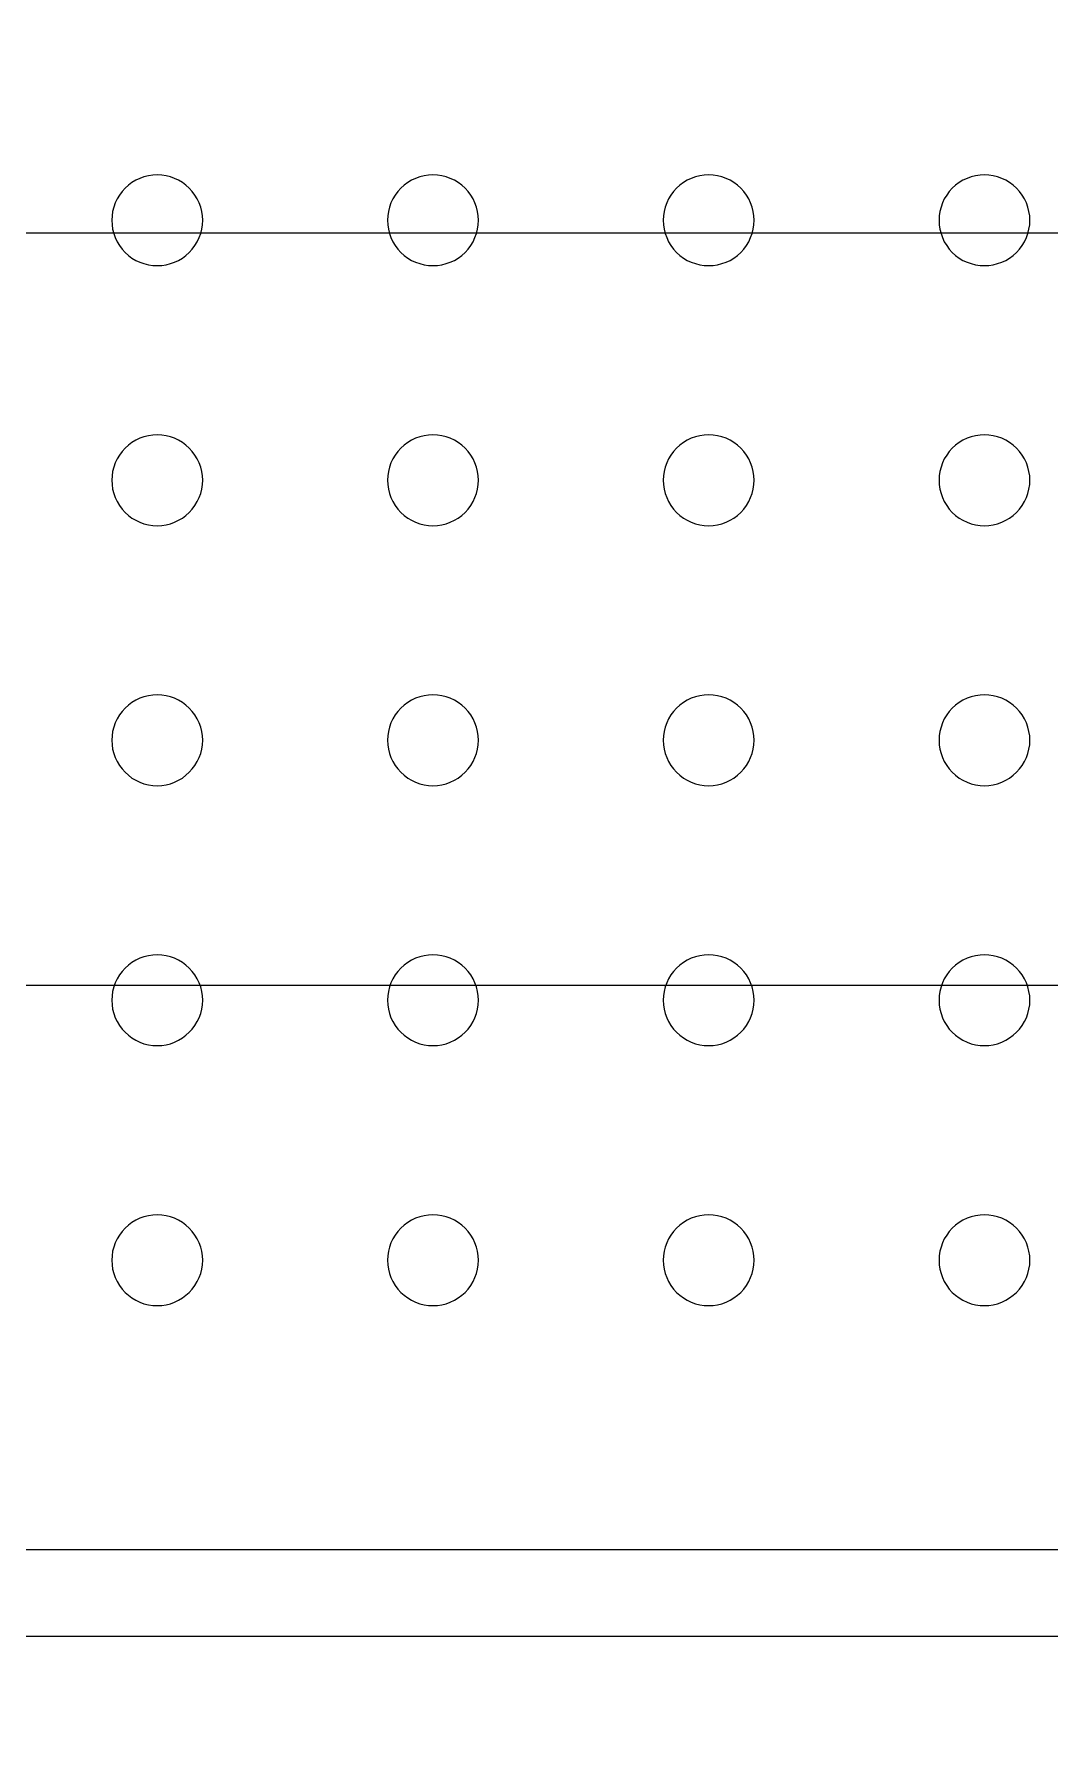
# Model space of a CAD drawing. Header units: millimetres. Extents: x -159872 to 386485, y -250577 to 158966.
# Drawn here: x 370450.6 to 370518.1, y 9947.6 to 10062.1 of the extents above; entities that cross this region are included whole.
import ezdxf

# ---------------------------------------------------------------- set-up
doc = ezdxf.new("R2010")
doc.units = ezdxf.units.MM
doc.layers.get('0').update_dxf_attribs({"lineweight": 25})
doc.layers.add('LDS-equipment-kitchen equipment', color=3, linetype='Continuous', lineweight=13)

# ---------------------------------------------------------------- blocks, each defined once
blk = doc.blocks.new('Group-324')
at = {"layer": 'LDS-equipment-kitchen equipment', "linetype": 'Continuous', "lineweight": 5, "extrusion": (0, 0, -1)}
blk.add_arc((-309675.71, 46653.2), 600.93, 192.83875, 259.24317, dxfattribs=at)
blk = doc.blocks.new('A$C41f9af21')
at = {"lineweight": 25}
for points in [[(240.07, 459.18, 0), (240.09, 458.89, 0), (240.13, 458.59, 0), (240.2, 458.31, 0), (240.3, 458.03, 0), (240.43, 457.76, 0), (240.58, 457.51, 0), (240.76, 457.27, 0), (240.96, 457.05, 0), (241.18, 456.85, 0), (241.41, 456.67, 0), (241.67, 456.52, 0), (241.93, 456.4, 0), (242.21, 456.3, 0), (242.5, 456.22, 0), (242.79, 456.18, 0), (243.09, 456.17, 0), (243.39, 456.18, 0), (243.68, 456.22, 0), (243.97, 456.3, 0), (244.24, 456.4, 0), (244.51, 456.52, 0), (244.77, 456.67, 0), (245, 456.85, 0), (245.22, 457.05, 0), (245.42, 457.27, 0), (245.6, 457.51, 0), (245.75, 457.76, 0), (245.88, 458.03, 0), (245.98, 458.31, 0), (246.05, 458.59, 0), (246.09, 458.89, 0), (246.11, 459.18, 0), (246.09, 459.48, 0), (246.05, 459.77, 0), (245.98, 460.06, 0), (245.88, 460.34, 0), (245.75, 460.61, 0), (245.6, 460.86, 0), (245.42, 461.1, 0), (245.22, 461.32, 0), (245, 461.52, 0), (244.77, 461.69, 0), (244.51, 461.84, 0), (244.24, 461.97, 0), (243.97, 462.07, 0), (243.68, 462.14, 0), (243.39, 462.19, 0), (243.09, 462.2, 0), (242.79, 462.19, 0), (242.5, 462.14, 0), (242.21, 462.07, 0), (241.93, 461.97, 0), (241.67, 461.84, 0), (241.41, 461.69, 0), (241.18, 461.52, 0), (240.96, 461.32, 0), (240.76, 461.1, 0), (240.58, 460.86, 0), (240.43, 460.61, 0), (240.3, 460.34, 0), (240.2, 460.06, 0), (240.13, 459.77, 0), (240.09, 459.48, 0), (240.07, 459.18, 0)], [(258.39, 459.18, 0), (258.4, 458.89, 0), (258.45, 458.59, 0), (258.52, 458.31, 0), (258.62, 458.03, 0), (258.75, 457.76, 0), (258.9, 457.51, 0), (259.08, 457.27, 0), (259.27, 457.05, 0), (259.49, 456.85, 0), (259.73, 456.67, 0), (259.99, 456.52, 0), (260.25, 456.4, 0), (260.53, 456.3, 0), (260.82, 456.22, 0), (261.11, 456.18, 0), (261.41, 456.17, 0), (261.7, 456.18, 0), (262, 456.22, 0), (262.28, 456.3, 0), (262.56, 456.4, 0), (262.83, 456.52, 0), (263.08, 456.67, 0), (263.32, 456.85, 0), (263.54, 457.05, 0), (263.74, 457.27, 0), (263.92, 457.51, 0), (264.07, 457.76, 0), (264.2, 458.03, 0), (264.3, 458.31, 0), (264.37, 458.59, 0), (264.41, 458.89, 0), (264.43, 459.18, 0), (264.41, 459.48, 0), (264.37, 459.77, 0), (264.3, 460.06, 0), (264.2, 460.34, 0), (264.07, 460.61, 0), (263.92, 460.86, 0), (263.74, 461.1, 0), (263.54, 461.32, 0), (263.32, 461.52, 0), (263.08, 461.69, 0), (262.83, 461.84, 0), (262.56, 461.97, 0), (262.28, 462.07, 0), (262, 462.14, 0), (261.7, 462.19, 0), (261.41, 462.2, 0), (261.11, 462.19, 0), (260.82, 462.14, 0), (260.53, 462.07, 0), (260.25, 461.97, 0), (259.99, 461.84, 0), (259.73, 461.69, 0), (259.49, 461.52, 0), (259.27, 461.32, 0), (259.08, 461.1, 0), (258.9, 460.86, 0), (258.75, 460.61, 0), (258.62, 460.34, 0), (258.52, 460.06, 0), (258.45, 459.77, 0), (258.4, 459.48, 0), (258.39, 459.18, 0)], [(276.71, 459.18, 0), (276.72, 458.89, 0), (276.77, 458.59, 0), (276.84, 458.31, 0), (276.94, 458.03, 0), (277.06, 457.76, 0), (277.22, 457.51, 0), (277.39, 457.27, 0), (277.59, 457.05, 0), (277.81, 456.85, 0), (278.05, 456.67, 0), (278.3, 456.52, 0), (278.57, 456.4, 0), (278.85, 456.3, 0), (279.14, 456.22, 0), (279.43, 456.18, 0), (279.73, 456.17, 0), (280.02, 456.18, 0), (280.31, 456.22, 0), (280.6, 456.3, 0), (280.88, 456.4, 0), (281.15, 456.52, 0), (281.4, 456.67, 0), (281.64, 456.85, 0), (281.86, 457.05, 0), (282.06, 457.27, 0), (282.24, 457.51, 0), (282.39, 457.76, 0), (282.51, 458.03, 0), (282.61, 458.31, 0), (282.69, 458.59, 0), (282.73, 458.89, 0), (282.74, 459.18, 0), (282.73, 459.48, 0), (282.69, 459.77, 0), (282.61, 460.06, 0), (282.51, 460.34, 0), (282.39, 460.61, 0), (282.24, 460.86, 0), (282.06, 461.1, 0), (281.86, 461.32, 0), (281.64, 461.52, 0), (281.4, 461.69, 0), (281.15, 461.84, 0), (280.88, 461.97, 0), (280.6, 462.07, 0), (280.31, 462.14, 0), (280.02, 462.19, 0), (279.73, 462.2, 0), (279.43, 462.19, 0), (279.14, 462.14, 0), (278.85, 462.07, 0), (278.57, 461.97, 0), (278.3, 461.84, 0), (278.05, 461.69, 0), (277.81, 461.52, 0), (277.59, 461.32, 0), (277.39, 461.1, 0), (277.22, 460.86, 0), (277.06, 460.61, 0), (276.94, 460.34, 0), (276.84, 460.06, 0), (276.77, 459.77, 0), (276.72, 459.48, 0), (276.71, 459.18, 0)], [(295.03, 459.18, 0), (295.04, 458.89, 0), (295.08, 458.59, 0), (295.16, 458.31, 0), (295.26, 458.03, 0), (295.38, 457.76, 0), (295.54, 457.51, 0), (295.71, 457.27, 0), (295.91, 457.05, 0), (296.13, 456.85, 0), (296.37, 456.67, 0), (296.62, 456.52, 0), (296.89, 456.4, 0), (297.17, 456.3, 0), (297.46, 456.22, 0), (297.75, 456.18, 0), (298.04, 456.17, 0), (298.34, 456.18, 0), (298.63, 456.22, 0), (298.92, 456.3, 0), (299.2, 456.4, 0), (299.47, 456.52, 0), (299.72, 456.67, 0), (299.96, 456.85, 0), (300.18, 457.05, 0), (300.38, 457.27, 0), (300.55, 457.51, 0), (300.71, 457.76, 0), (300.83, 458.03, 0), (300.93, 458.31, 0), (301, 458.59, 0), (301.05, 458.89, 0), (301.06, 459.18, 0), (301.05, 459.48, 0), (301, 459.77, 0), (300.93, 460.06, 0), (300.83, 460.34, 0), (300.71, 460.61, 0), (300.55, 460.86, 0), (300.38, 461.1, 0), (300.18, 461.32, 0), (299.96, 461.52, 0), (299.72, 461.69, 0), (299.47, 461.84, 0), (299.2, 461.97, 0), (298.92, 462.07, 0), (298.63, 462.14, 0), (298.34, 462.19, 0), (298.04, 462.2, 0), (297.75, 462.19, 0), (297.46, 462.14, 0), (297.17, 462.07, 0), (296.89, 461.97, 0), (296.62, 461.84, 0), (296.37, 461.69, 0), (296.13, 461.52, 0), (295.91, 461.32, 0), (295.71, 461.1, 0), (295.54, 460.86, 0), (295.38, 460.61, 0), (295.26, 460.34, 0), (295.16, 460.06, 0), (295.08, 459.77, 0), (295.04, 459.48, 0), (295.03, 459.18, 0)], [(240.07, 441.9, 0), (240.09, 441.61, 0), (240.13, 441.31, 0), (240.2, 441.03, 0), (240.3, 440.75, 0), (240.43, 440.48, 0), (240.58, 440.23, 0), (240.76, 439.99, 0), (240.96, 439.77, 0), (241.18, 439.57, 0), (241.41, 439.39, 0), (241.67, 439.24, 0), (241.93, 439.11, 0), (242.21, 439.01, 0), (242.5, 438.94, 0), (242.79, 438.9, 0), (243.09, 438.88, 0), (243.39, 438.9, 0), (243.68, 438.94, 0), (243.97, 439.01, 0), (244.24, 439.11, 0), (244.51, 439.24, 0), (244.77, 439.39, 0), (245, 439.57, 0), (245.22, 439.77, 0), (245.42, 439.99, 0), (245.6, 440.23, 0), (245.75, 440.48, 0), (245.88, 440.75, 0), (245.98, 441.03, 0), (246.05, 441.31, 0), (246.09, 441.61, 0), (246.11, 441.9, 0), (246.09, 442.2, 0), (246.05, 442.49, 0), (245.98, 442.78, 0), (245.88, 443.06, 0), (245.75, 443.32, 0), (245.6, 443.58, 0), (245.42, 443.82, 0), (245.22, 444.04, 0), (245, 444.23, 0), (244.77, 444.41, 0), (244.51, 444.56, 0), (244.24, 444.69, 0), (243.97, 444.79, 0), (243.68, 444.86, 0), (243.39, 444.91, 0), (243.09, 444.92, 0), (242.79, 444.91, 0), (242.5, 444.86, 0), (242.21, 444.79, 0), (241.93, 444.69, 0), (241.67, 444.56, 0), (241.41, 444.41, 0), (241.18, 444.23, 0), (240.96, 444.04, 0), (240.76, 443.82, 0), (240.58, 443.58, 0), (240.43, 443.32, 0), (240.3, 443.06, 0), (240.2, 442.78, 0), (240.13, 442.49, 0), (240.09, 442.2, 0), (240.07, 441.9, 0)], [(258.39, 441.9, 0), (258.4, 441.61, 0), (258.45, 441.31, 0), (258.52, 441.03, 0), (258.62, 440.75, 0), (258.75, 440.48, 0), (258.9, 440.23, 0), (259.08, 439.99, 0), (259.27, 439.77, 0), (259.49, 439.57, 0), (259.73, 439.39, 0), (259.99, 439.24, 0), (260.25, 439.11, 0), (260.53, 439.01, 0), (260.82, 438.94, 0), (261.11, 438.9, 0), (261.41, 438.88, 0), (261.7, 438.9, 0), (262, 438.94, 0), (262.28, 439.01, 0), (262.56, 439.11, 0), (262.83, 439.24, 0), (263.08, 439.39, 0), (263.32, 439.57, 0), (263.54, 439.77, 0), (263.74, 439.99, 0), (263.92, 440.23, 0), (264.07, 440.48, 0), (264.2, 440.75, 0), (264.3, 441.03, 0), (264.37, 441.31, 0), (264.41, 441.61, 0), (264.43, 441.9, 0), (264.41, 442.2, 0), (264.37, 442.49, 0), (264.3, 442.78, 0), (264.2, 443.06, 0), (264.07, 443.32, 0), (263.92, 443.58, 0), (263.74, 443.82, 0), (263.54, 444.04, 0), (263.32, 444.23, 0), (263.08, 444.41, 0), (262.83, 444.56, 0), (262.56, 444.69, 0), (262.28, 444.79, 0), (262, 444.86, 0), (261.7, 444.91, 0), (261.41, 444.92, 0), (261.11, 444.91, 0), (260.82, 444.86, 0), (260.53, 444.79, 0), (260.25, 444.69, 0), (259.99, 444.56, 0), (259.73, 444.41, 0), (259.49, 444.23, 0), (259.27, 444.04, 0), (259.08, 443.82, 0), (258.9, 443.58, 0), (258.75, 443.32, 0), (258.62, 443.06, 0), (258.52, 442.78, 0), (258.45, 442.49, 0), (258.4, 442.2, 0), (258.39, 441.9, 0)], [(276.71, 441.9, 0), (276.72, 441.61, 0), (276.77, 441.31, 0), (276.84, 441.03, 0), (276.94, 440.75, 0), (277.06, 440.48, 0), (277.22, 440.23, 0), (277.39, 439.99, 0), (277.59, 439.77, 0), (277.81, 439.57, 0), (278.05, 439.39, 0), (278.3, 439.24, 0), (278.57, 439.11, 0), (278.85, 439.01, 0), (279.14, 438.94, 0), (279.43, 438.9, 0), (279.73, 438.88, 0), (280.02, 438.9, 0), (280.31, 438.94, 0), (280.6, 439.01, 0), (280.88, 439.11, 0), (281.15, 439.24, 0), (281.4, 439.39, 0), (281.64, 439.57, 0), (281.86, 439.77, 0), (282.06, 439.99, 0), (282.24, 440.23, 0), (282.39, 440.48, 0), (282.51, 440.75, 0), (282.61, 441.03, 0), (282.69, 441.31, 0), (282.73, 441.61, 0), (282.74, 441.9, 0), (282.73, 442.2, 0), (282.69, 442.49, 0), (282.61, 442.78, 0), (282.51, 443.06, 0), (282.39, 443.32, 0), (282.24, 443.58, 0), (282.06, 443.82, 0), (281.86, 444.04, 0), (281.64, 444.23, 0), (281.4, 444.41, 0), (281.15, 444.56, 0), (280.88, 444.69, 0), (280.6, 444.79, 0), (280.31, 444.86, 0), (280.02, 444.91, 0), (279.73, 444.92, 0), (279.43, 444.91, 0), (279.14, 444.86, 0), (278.85, 444.79, 0), (278.57, 444.69, 0), (278.3, 444.56, 0), (278.05, 444.41, 0), (277.81, 444.23, 0), (277.59, 444.04, 0), (277.39, 443.82, 0), (277.22, 443.58, 0), (277.06, 443.32, 0), (276.94, 443.06, 0), (276.84, 442.78, 0), (276.77, 442.49, 0), (276.72, 442.2, 0), (276.71, 441.9, 0)], [(295.03, 441.9, 0), (295.04, 441.61, 0), (295.08, 441.31, 0), (295.16, 441.03, 0), (295.26, 440.75, 0), (295.38, 440.48, 0), (295.54, 440.23, 0), (295.71, 439.99, 0), (295.91, 439.77, 0), (296.13, 439.57, 0), (296.37, 439.39, 0), (296.62, 439.24, 0), (296.89, 439.11, 0), (297.17, 439.01, 0), (297.46, 438.94, 0), (297.75, 438.9, 0), (298.04, 438.88, 0), (298.34, 438.9, 0), (298.63, 438.94, 0), (298.92, 439.01, 0), (299.2, 439.11, 0), (299.47, 439.24, 0), (299.72, 439.39, 0), (299.96, 439.57, 0), (300.18, 439.77, 0), (300.38, 439.99, 0), (300.55, 440.23, 0), (300.71, 440.48, 0), (300.83, 440.75, 0), (300.93, 441.03, 0), (301, 441.31, 0), (301.05, 441.61, 0), (301.06, 441.9, 0), (301.05, 442.2, 0), (301, 442.49, 0), (300.93, 442.78, 0), (300.83, 443.06, 0), (300.71, 443.32, 0), (300.55, 443.58, 0), (300.38, 443.82, 0), (300.18, 444.04, 0), (299.96, 444.23, 0), (299.72, 444.41, 0), (299.47, 444.56, 0), (299.2, 444.69, 0), (298.92, 444.79, 0), (298.63, 444.86, 0), (298.34, 444.91, 0), (298.04, 444.92, 0), (297.75, 444.91, 0), (297.46, 444.86, 0), (297.17, 444.79, 0), (296.89, 444.69, 0), (296.62, 444.56, 0), (296.37, 444.41, 0), (296.13, 444.23, 0), (295.91, 444.04, 0), (295.71, 443.82, 0), (295.54, 443.58, 0), (295.38, 443.32, 0), (295.26, 443.06, 0), (295.16, 442.78, 0), (295.08, 442.49, 0), (295.04, 442.2, 0), (295.03, 441.9, 0)], [(240.07, 424.62, 0), (240.09, 424.32, 0), (240.13, 424.03, 0), (240.2, 423.74, 0), (240.3, 423.47, 0), (240.43, 423.2, 0), (240.58, 422.94, 0), (240.76, 422.71, 0), (240.96, 422.49, 0), (241.18, 422.29, 0), (241.41, 422.11, 0), (241.67, 421.96, 0), (241.93, 421.83, 0), (242.21, 421.73, 0), (242.5, 421.66, 0), (242.79, 421.62, 0), (243.09, 421.6, 0), (243.39, 421.62, 0), (243.68, 421.66, 0), (243.97, 421.73, 0), (244.24, 421.83, 0), (244.51, 421.96, 0), (244.77, 422.11, 0), (245, 422.29, 0), (245.22, 422.49, 0), (245.42, 422.71, 0), (245.6, 422.94, 0), (245.75, 423.2, 0), (245.88, 423.47, 0), (245.98, 423.74, 0), (246.05, 424.03, 0), (246.09, 424.32, 0), (246.11, 424.62, 0), (246.09, 424.92, 0), (246.05, 425.21, 0), (245.98, 425.5, 0), (245.88, 425.78, 0), (245.75, 426.04, 0), (245.6, 426.3, 0), (245.42, 426.54, 0), (245.22, 426.75, 0), (245, 426.95, 0), (244.77, 427.13, 0), (244.51, 427.28, 0), (244.24, 427.41, 0), (243.97, 427.51, 0), (243.68, 427.58, 0), (243.39, 427.62, 0), (243.09, 427.64, 0), (242.79, 427.62, 0), (242.5, 427.58, 0), (242.21, 427.51, 0), (241.93, 427.41, 0), (241.67, 427.28, 0), (241.41, 427.13, 0), (241.18, 426.95, 0), (240.96, 426.75, 0), (240.76, 426.54, 0), (240.58, 426.3, 0), (240.43, 426.04, 0), (240.3, 425.78, 0), (240.2, 425.5, 0), (240.13, 425.21, 0), (240.09, 424.92, 0), (240.07, 424.62, 0)], [(258.39, 424.62, 0), (258.4, 424.32, 0), (258.45, 424.03, 0), (258.52, 423.74, 0), (258.62, 423.47, 0), (258.75, 423.2, 0), (258.9, 422.94, 0), (259.08, 422.71, 0), (259.27, 422.49, 0), (259.49, 422.29, 0), (259.73, 422.11, 0), (259.99, 421.96, 0), (260.25, 421.83, 0), (260.53, 421.73, 0), (260.82, 421.66, 0), (261.11, 421.62, 0), (261.41, 421.6, 0), (261.7, 421.62, 0), (262, 421.66, 0), (262.28, 421.73, 0), (262.56, 421.83, 0), (262.83, 421.96, 0), (263.08, 422.11, 0), (263.32, 422.29, 0), (263.54, 422.49, 0), (263.74, 422.71, 0), (263.92, 422.94, 0), (264.07, 423.2, 0), (264.2, 423.47, 0), (264.3, 423.74, 0), (264.37, 424.03, 0), (264.41, 424.32, 0), (264.43, 424.62, 0), (264.41, 424.92, 0), (264.37, 425.21, 0), (264.3, 425.5, 0), (264.2, 425.78, 0), (264.07, 426.04, 0), (263.92, 426.3, 0), (263.74, 426.54, 0), (263.54, 426.75, 0), (263.32, 426.95, 0), (263.08, 427.13, 0), (262.83, 427.28, 0), (262.56, 427.41, 0), (262.28, 427.51, 0), (262, 427.58, 0), (261.7, 427.62, 0), (261.41, 427.64, 0), (261.11, 427.62, 0), (260.82, 427.58, 0), (260.53, 427.51, 0), (260.25, 427.41, 0), (259.99, 427.28, 0), (259.73, 427.13, 0), (259.49, 426.95, 0), (259.27, 426.75, 0), (259.08, 426.54, 0), (258.9, 426.3, 0), (258.75, 426.04, 0), (258.62, 425.78, 0), (258.52, 425.5, 0), (258.45, 425.21, 0), (258.4, 424.92, 0), (258.39, 424.62, 0)], [(276.71, 424.62, 0), (276.72, 424.32, 0), (276.77, 424.03, 0), (276.84, 423.74, 0), (276.94, 423.47, 0), (277.06, 423.2, 0), (277.22, 422.94, 0), (277.39, 422.71, 0), (277.59, 422.49, 0), (277.81, 422.29, 0), (278.05, 422.11, 0), (278.3, 421.96, 0), (278.57, 421.83, 0), (278.85, 421.73, 0), (279.14, 421.66, 0), (279.43, 421.62, 0), (279.73, 421.6, 0), (280.02, 421.62, 0), (280.31, 421.66, 0), (280.6, 421.73, 0), (280.88, 421.83, 0), (281.15, 421.96, 0), (281.4, 422.11, 0), (281.64, 422.29, 0), (281.86, 422.49, 0), (282.06, 422.71, 0), (282.24, 422.94, 0), (282.39, 423.2, 0), (282.51, 423.47, 0), (282.61, 423.74, 0), (282.69, 424.03, 0), (282.73, 424.32, 0), (282.74, 424.62, 0), (282.73, 424.92, 0), (282.69, 425.21, 0), (282.61, 425.5, 0), (282.51, 425.78, 0), (282.39, 426.04, 0), (282.24, 426.3, 0), (282.06, 426.54, 0), (281.86, 426.75, 0), (281.64, 426.95, 0), (281.4, 427.13, 0), (281.15, 427.28, 0), (280.88, 427.41, 0), (280.6, 427.51, 0), (280.31, 427.58, 0), (280.02, 427.62, 0), (279.73, 427.64, 0), (279.43, 427.62, 0), (279.14, 427.58, 0), (278.85, 427.51, 0), (278.57, 427.41, 0), (278.3, 427.28, 0), (278.05, 427.13, 0), (277.81, 426.95, 0), (277.59, 426.75, 0), (277.39, 426.54, 0), (277.22, 426.3, 0), (277.06, 426.04, 0), (276.94, 425.78, 0), (276.84, 425.5, 0), (276.77, 425.21, 0), (276.72, 424.92, 0), (276.71, 424.62, 0)], [(295.03, 424.62, 0), (295.04, 424.32, 0), (295.08, 424.03, 0), (295.16, 423.74, 0), (295.26, 423.47, 0), (295.38, 423.2, 0), (295.54, 422.94, 0), (295.71, 422.71, 0), (295.91, 422.49, 0), (296.13, 422.29, 0), (296.37, 422.11, 0), (296.62, 421.96, 0), (296.89, 421.83, 0), (297.17, 421.73, 0), (297.46, 421.66, 0), (297.75, 421.62, 0), (298.04, 421.6, 0), (298.34, 421.62, 0), (298.63, 421.66, 0), (298.92, 421.73, 0), (299.2, 421.83, 0), (299.47, 421.96, 0), (299.72, 422.11, 0), (299.96, 422.29, 0), (300.18, 422.49, 0), (300.38, 422.71, 0), (300.55, 422.94, 0), (300.71, 423.2, 0), (300.83, 423.47, 0), (300.93, 423.74, 0), (301, 424.03, 0), (301.05, 424.32, 0), (301.06, 424.62, 0), (301.05, 424.92, 0), (301, 425.21, 0), (300.93, 425.5, 0), (300.83, 425.78, 0), (300.71, 426.04, 0), (300.55, 426.3, 0), (300.38, 426.54, 0), (300.18, 426.75, 0), (299.96, 426.95, 0), (299.72, 427.13, 0), (299.47, 427.28, 0), (299.2, 427.41, 0), (298.92, 427.51, 0), (298.63, 427.58, 0), (298.34, 427.62, 0), (298.04, 427.64, 0), (297.75, 427.62, 0), (297.46, 427.58, 0), (297.17, 427.51, 0), (296.89, 427.41, 0), (296.62, 427.28, 0), (296.37, 427.13, 0), (296.13, 426.95, 0), (295.91, 426.75, 0), (295.71, 426.54, 0), (295.54, 426.3, 0), (295.38, 426.04, 0), (295.26, 425.78, 0), (295.16, 425.5, 0), (295.08, 425.21, 0), (295.04, 424.92, 0), (295.03, 424.62, 0)], [(240.07, 407.34, 0), (240.09, 407.04, 0), (240.13, 406.75, 0), (240.2, 406.46, 0), (240.3, 406.18, 0), (240.43, 405.92, 0), (240.58, 405.66, 0), (240.76, 405.42, 0), (240.96, 405.21, 0), (241.18, 405.01, 0), (241.41, 404.83, 0), (241.67, 404.68, 0), (241.93, 404.55, 0), (242.21, 404.45, 0), (242.5, 404.38, 0), (242.79, 404.34, 0), (243.09, 404.32, 0), (243.39, 404.34, 0), (243.68, 404.38, 0), (243.97, 404.45, 0), (244.24, 404.55, 0), (244.51, 404.68, 0), (244.77, 404.83, 0), (245, 405.01, 0), (245.22, 405.21, 0), (245.42, 405.42, 0), (245.6, 405.66, 0), (245.75, 405.92, 0), (245.88, 406.18, 0), (245.98, 406.46, 0), (246.05, 406.75, 0), (246.09, 407.04, 0), (246.11, 407.34, 0), (246.09, 407.63, 0), (246.05, 407.93, 0), (245.98, 408.22, 0), (245.88, 408.49, 0), (245.75, 408.76, 0), (245.6, 409.02, 0), (245.42, 409.25, 0), (245.22, 409.47, 0), (245, 409.67, 0), (244.77, 409.85, 0), (244.51, 410, 0), (244.24, 410.13, 0), (243.97, 410.23, 0), (243.68, 410.3, 0), (243.39, 410.34, 0), (243.09, 410.36, 0), (242.79, 410.34, 0), (242.5, 410.3, 0), (242.21, 410.23, 0), (241.93, 410.13, 0), (241.67, 410, 0), (241.41, 409.85, 0), (241.18, 409.67, 0), (240.96, 409.47, 0), (240.76, 409.25, 0), (240.58, 409.02, 0), (240.43, 408.76, 0), (240.3, 408.49, 0), (240.2, 408.22, 0), (240.13, 407.93, 0), (240.09, 407.63, 0), (240.07, 407.34, 0)], [(258.39, 407.34, 0), (258.4, 407.04, 0), (258.45, 406.75, 0), (258.52, 406.46, 0), (258.62, 406.18, 0), (258.75, 405.92, 0), (258.9, 405.66, 0), (259.08, 405.42, 0), (259.27, 405.21, 0), (259.49, 405.01, 0), (259.73, 404.83, 0), (259.99, 404.68, 0), (260.25, 404.55, 0), (260.53, 404.45, 0), (260.82, 404.38, 0), (261.11, 404.34, 0), (261.41, 404.32, 0), (261.7, 404.34, 0), (262, 404.38, 0), (262.28, 404.45, 0), (262.56, 404.55, 0), (262.83, 404.68, 0), (263.08, 404.83, 0), (263.32, 405.01, 0), (263.54, 405.21, 0), (263.74, 405.42, 0), (263.92, 405.66, 0), (264.07, 405.92, 0), (264.2, 406.18, 0), (264.3, 406.46, 0), (264.37, 406.75, 0), (264.41, 407.04, 0), (264.43, 407.34, 0), (264.41, 407.63, 0), (264.37, 407.93, 0), (264.3, 408.22, 0), (264.2, 408.49, 0), (264.07, 408.76, 0), (263.92, 409.02, 0), (263.74, 409.25, 0), (263.54, 409.47, 0), (263.32, 409.67, 0), (263.08, 409.85, 0), (262.83, 410, 0), (262.56, 410.13, 0), (262.28, 410.23, 0), (262, 410.3, 0), (261.7, 410.34, 0), (261.41, 410.36, 0), (261.11, 410.34, 0), (260.82, 410.3, 0), (260.53, 410.23, 0), (260.25, 410.13, 0), (259.99, 410, 0), (259.73, 409.85, 0), (259.49, 409.67, 0), (259.27, 409.47, 0), (259.08, 409.25, 0), (258.9, 409.02, 0), (258.75, 408.76, 0), (258.62, 408.49, 0), (258.52, 408.22, 0), (258.45, 407.93, 0), (258.4, 407.63, 0), (258.39, 407.34, 0)], [(276.71, 407.34, 0), (276.72, 407.04, 0), (276.77, 406.75, 0), (276.84, 406.46, 0), (276.94, 406.18, 0), (277.06, 405.92, 0), (277.22, 405.66, 0), (277.39, 405.42, 0), (277.59, 405.21, 0), (277.81, 405.01, 0), (278.05, 404.83, 0), (278.3, 404.68, 0), (278.57, 404.55, 0), (278.85, 404.45, 0), (279.14, 404.38, 0), (279.43, 404.34, 0), (279.73, 404.32, 0), (280.02, 404.34, 0), (280.31, 404.38, 0), (280.6, 404.45, 0), (280.88, 404.55, 0), (281.15, 404.68, 0), (281.4, 404.83, 0), (281.64, 405.01, 0), (281.86, 405.21, 0), (282.06, 405.42, 0), (282.24, 405.66, 0), (282.39, 405.92, 0), (282.51, 406.18, 0), (282.61, 406.46, 0), (282.69, 406.75, 0), (282.73, 407.04, 0), (282.74, 407.34, 0), (282.73, 407.63, 0), (282.69, 407.93, 0), (282.61, 408.22, 0), (282.51, 408.49, 0), (282.39, 408.76, 0), (282.24, 409.02, 0), (282.06, 409.25, 0), (281.86, 409.47, 0), (281.64, 409.67, 0), (281.4, 409.85, 0), (281.15, 410, 0), (280.88, 410.13, 0), (280.6, 410.23, 0), (280.31, 410.3, 0), (280.02, 410.34, 0), (279.73, 410.36, 0), (279.43, 410.34, 0), (279.14, 410.3, 0), (278.85, 410.23, 0), (278.57, 410.13, 0), (278.3, 410, 0), (278.05, 409.85, 0), (277.81, 409.67, 0), (277.59, 409.47, 0), (277.39, 409.25, 0), (277.22, 409.02, 0), (277.06, 408.76, 0), (276.94, 408.49, 0), (276.84, 408.22, 0), (276.77, 407.93, 0), (276.72, 407.63, 0), (276.71, 407.34, 0)], [(295.03, 407.34, 0), (295.04, 407.04, 0), (295.08, 406.75, 0), (295.16, 406.46, 0), (295.26, 406.18, 0), (295.38, 405.92, 0), (295.54, 405.66, 0), (295.71, 405.42, 0), (295.91, 405.21, 0), (296.13, 405.01, 0), (296.37, 404.83, 0), (296.62, 404.68, 0), (296.89, 404.55, 0), (297.17, 404.45, 0), (297.46, 404.38, 0), (297.75, 404.34, 0), (298.04, 404.32, 0), (298.34, 404.34, 0), (298.63, 404.38, 0), (298.92, 404.45, 0), (299.2, 404.55, 0), (299.47, 404.68, 0), (299.72, 404.83, 0), (299.96, 405.01, 0), (300.18, 405.21, 0), (300.38, 405.42, 0), (300.55, 405.66, 0), (300.71, 405.92, 0), (300.83, 406.18, 0), (300.93, 406.46, 0), (301, 406.75, 0), (301.05, 407.04, 0), (301.06, 407.34, 0), (301.05, 407.63, 0), (301, 407.93, 0), (300.93, 408.22, 0), (300.83, 408.49, 0), (300.71, 408.76, 0), (300.55, 409.02, 0), (300.38, 409.25, 0), (300.18, 409.47, 0), (299.96, 409.67, 0), (299.72, 409.85, 0), (299.47, 410, 0), (299.2, 410.13, 0), (298.92, 410.23, 0), (298.63, 410.3, 0), (298.34, 410.34, 0), (298.04, 410.36, 0), (297.75, 410.34, 0), (297.46, 410.3, 0), (297.17, 410.23, 0), (296.89, 410.13, 0), (296.62, 410, 0), (296.37, 409.85, 0), (296.13, 409.67, 0), (295.91, 409.47, 0), (295.71, 409.25, 0), (295.54, 409.02, 0), (295.38, 408.76, 0), (295.26, 408.49, 0), (295.16, 408.22, 0), (295.08, 407.93, 0), (295.04, 407.63, 0), (295.03, 407.34, 0)], [(240.07, 390.06, 0), (240.09, 389.76, 0), (240.13, 389.47, 0), (240.2, 389.18, 0), (240.3, 388.9, 0), (240.43, 388.64, 0), (240.58, 388.38, 0), (240.76, 388.14, 0), (240.96, 387.92, 0), (241.18, 387.73, 0), (241.41, 387.55, 0), (241.67, 387.4, 0), (241.93, 387.27, 0), (242.21, 387.17, 0), (242.5, 387.1, 0), (242.79, 387.05, 0), (243.09, 387.04, 0), (243.39, 387.05, 0), (243.68, 387.1, 0), (243.97, 387.17, 0), (244.24, 387.27, 0), (244.51, 387.4, 0), (244.77, 387.55, 0), (245, 387.73, 0), (245.22, 387.92, 0), (245.42, 388.14, 0), (245.6, 388.38, 0), (245.75, 388.64, 0), (245.88, 388.9, 0), (245.98, 389.18, 0), (246.05, 389.47, 0), (246.09, 389.76, 0), (246.11, 390.06, 0), (246.09, 390.35, 0), (246.05, 390.65, 0), (245.98, 390.93, 0), (245.88, 391.21, 0), (245.75, 391.48, 0), (245.6, 391.73, 0), (245.42, 391.97, 0), (245.22, 392.19, 0), (245, 392.39, 0), (244.77, 392.57, 0), (244.51, 392.72, 0), (244.24, 392.85, 0), (243.97, 392.95, 0), (243.68, 393.02, 0), (243.39, 393.06, 0), (243.09, 393.08, 0), (242.79, 393.06, 0), (242.5, 393.02, 0), (242.21, 392.95, 0), (241.93, 392.85, 0), (241.67, 392.72, 0), (241.41, 392.57, 0), (241.18, 392.39, 0), (240.96, 392.19, 0), (240.76, 391.97, 0), (240.58, 391.73, 0), (240.43, 391.48, 0), (240.3, 391.21, 0), (240.2, 390.93, 0), (240.13, 390.65, 0), (240.09, 390.35, 0), (240.07, 390.06, 0)], [(258.39, 390.06, 0), (258.4, 389.76, 0), (258.45, 389.47, 0), (258.52, 389.18, 0), (258.62, 388.9, 0), (258.75, 388.64, 0), (258.9, 388.38, 0), (259.08, 388.14, 0), (259.27, 387.92, 0), (259.49, 387.73, 0), (259.73, 387.55, 0), (259.99, 387.4, 0), (260.25, 387.27, 0), (260.53, 387.17, 0), (260.82, 387.1, 0), (261.11, 387.05, 0), (261.41, 387.04, 0), (261.7, 387.05, 0), (262, 387.1, 0), (262.28, 387.17, 0), (262.56, 387.27, 0), (262.83, 387.4, 0), (263.08, 387.55, 0), (263.32, 387.73, 0), (263.54, 387.92, 0), (263.74, 388.14, 0), (263.92, 388.38, 0), (264.07, 388.64, 0), (264.2, 388.9, 0), (264.3, 389.18, 0), (264.37, 389.47, 0), (264.41, 389.76, 0), (264.43, 390.06, 0), (264.41, 390.35, 0), (264.37, 390.65, 0), (264.3, 390.93, 0), (264.2, 391.21, 0), (264.07, 391.48, 0), (263.92, 391.73, 0), (263.74, 391.97, 0), (263.54, 392.19, 0), (263.32, 392.39, 0), (263.08, 392.57, 0), (262.83, 392.72, 0), (262.56, 392.85, 0), (262.28, 392.95, 0), (262, 393.02, 0), (261.7, 393.06, 0), (261.41, 393.08, 0), (261.11, 393.06, 0), (260.82, 393.02, 0), (260.53, 392.95, 0), (260.25, 392.85, 0), (259.99, 392.72, 0), (259.73, 392.57, 0), (259.49, 392.39, 0), (259.27, 392.19, 0), (259.08, 391.97, 0), (258.9, 391.73, 0), (258.75, 391.48, 0), (258.62, 391.21, 0), (258.52, 390.93, 0), (258.45, 390.65, 0), (258.4, 390.35, 0), (258.39, 390.06, 0)], [(276.71, 390.06, 0), (276.72, 389.76, 0), (276.77, 389.47, 0), (276.84, 389.18, 0), (276.94, 388.9, 0), (277.06, 388.64, 0), (277.22, 388.38, 0), (277.39, 388.14, 0), (277.59, 387.92, 0), (277.81, 387.73, 0), (278.05, 387.55, 0), (278.3, 387.4, 0), (278.57, 387.27, 0), (278.85, 387.17, 0), (279.14, 387.1, 0), (279.43, 387.05, 0), (279.73, 387.04, 0), (280.02, 387.05, 0), (280.31, 387.1, 0), (280.6, 387.17, 0), (280.88, 387.27, 0), (281.15, 387.4, 0), (281.4, 387.55, 0), (281.64, 387.73, 0), (281.86, 387.92, 0), (282.06, 388.14, 0), (282.24, 388.38, 0), (282.39, 388.64, 0), (282.51, 388.9, 0), (282.61, 389.18, 0), (282.69, 389.47, 0), (282.73, 389.76, 0), (282.74, 390.06, 0), (282.73, 390.35, 0), (282.69, 390.65, 0), (282.61, 390.93, 0), (282.51, 391.21, 0), (282.39, 391.48, 0), (282.24, 391.73, 0), (282.06, 391.97, 0), (281.86, 392.19, 0), (281.64, 392.39, 0), (281.4, 392.57, 0), (281.15, 392.72, 0), (280.88, 392.85, 0), (280.6, 392.95, 0), (280.31, 393.02, 0), (280.02, 393.06, 0), (279.73, 393.08, 0), (279.43, 393.06, 0), (279.14, 393.02, 0), (278.85, 392.95, 0), (278.57, 392.85, 0), (278.3, 392.72, 0), (278.05, 392.57, 0), (277.81, 392.39, 0), (277.59, 392.19, 0), (277.39, 391.97, 0), (277.22, 391.73, 0), (277.06, 391.48, 0), (276.94, 391.21, 0), (276.84, 390.93, 0), (276.77, 390.65, 0), (276.72, 390.35, 0), (276.71, 390.06, 0)], [(295.03, 390.06, 0), (295.04, 389.76, 0), (295.08, 389.47, 0), (295.16, 389.18, 0), (295.26, 388.9, 0), (295.38, 388.64, 0), (295.54, 388.38, 0), (295.71, 388.14, 0), (295.91, 387.92, 0), (296.13, 387.73, 0), (296.37, 387.55, 0), (296.62, 387.4, 0), (296.89, 387.27, 0), (297.17, 387.17, 0), (297.46, 387.1, 0), (297.75, 387.05, 0), (298.04, 387.04, 0), (298.34, 387.05, 0), (298.63, 387.1, 0), (298.92, 387.17, 0), (299.2, 387.27, 0), (299.47, 387.4, 0), (299.72, 387.55, 0), (299.96, 387.73, 0), (300.18, 387.92, 0), (300.38, 388.14, 0), (300.55, 388.38, 0), (300.71, 388.64, 0), (300.83, 388.9, 0), (300.93, 389.18, 0), (301, 389.47, 0), (301.05, 389.76, 0), (301.06, 390.06, 0), (301.05, 390.35, 0), (301, 390.65, 0), (300.93, 390.93, 0), (300.83, 391.21, 0), (300.71, 391.48, 0), (300.55, 391.73, 0), (300.38, 391.97, 0), (300.18, 392.19, 0), (299.96, 392.39, 0), (299.72, 392.57, 0), (299.47, 392.72, 0), (299.2, 392.85, 0), (298.92, 392.95, 0), (298.63, 393.02, 0), (298.34, 393.06, 0), (298.04, 393.08, 0), (297.75, 393.06, 0), (297.46, 393.02, 0), (297.17, 392.95, 0), (296.89, 392.85, 0), (296.62, 392.72, 0), (296.37, 392.57, 0), (296.13, 392.39, 0), (295.91, 392.19, 0), (295.71, 391.97, 0), (295.54, 391.73, 0), (295.38, 391.48, 0), (295.26, 391.21, 0), (295.16, 390.93, 0), (295.08, 390.65, 0), (295.04, 390.35, 0), (295.03, 390.06, 0)]]:
    blk.add_polyline3d(points, dxfattribs=at)
at = {"lineweight": 25, "transparency": 33554687}
for points in [[(458.78, 370.8, 0), (149.13, 370.8, 0)], [(458.78, 365.04, 0), (149.13, 365.04, 0)]]:
    blk.add_polyline3d(points, dxfattribs=at)
blk = doc.blocks.new('Group-338')
at = {"layer": 'LDS-equipment-kitchen equipment', "color": 202, "linetype": 'Continuous'}
for p, q in [((309092.72, 46506.5), (310542.17, 46506.45)), ((309042.73, 46456.5), (310542.18, 46456.45))]:
    blk.add_line(p, q, dxfattribs=at)
at = {"layer": 'LDS-equipment-kitchen equipment'}
blk.add_blockref('Group-324', (0, 0), dxfattribs=at)
at = {"layer": 'LDS-equipment-kitchen equipment', "rotation": 359.9999999945186}
blk.add_blockref('A$C41f9af21', (309542.18, 46048.13), dxfattribs=at)

msp = doc.modelspace()

# ---------------------------------------------------------------- block references
at = {"layer": 'LDS-equipment-kitchen equipment', "color": 7}
msp.add_blockref('Group-338', (60673.51323, -36457.51522), dxfattribs=at)

doc.saveas('drawing.dxf')
